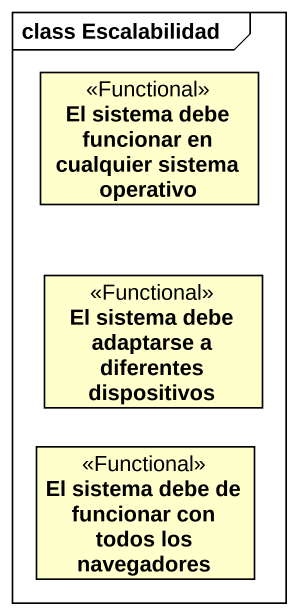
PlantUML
@startuml
mainframe class Escalabilidad
hide circle
hide empty members
class "El sistema debe funcionar en cualquier sistema operativo" as El_sistema_debe_funcionar <<Functional>>
class "El sistema debe adaptarse a diferentes dispositivos" as El_sistema_debe_adaptarse_a <<Functional>>
class "El sistema debe de funcionar con todos los navegadores" as El_sistema_debe_de <<Functional>>
@enduml
